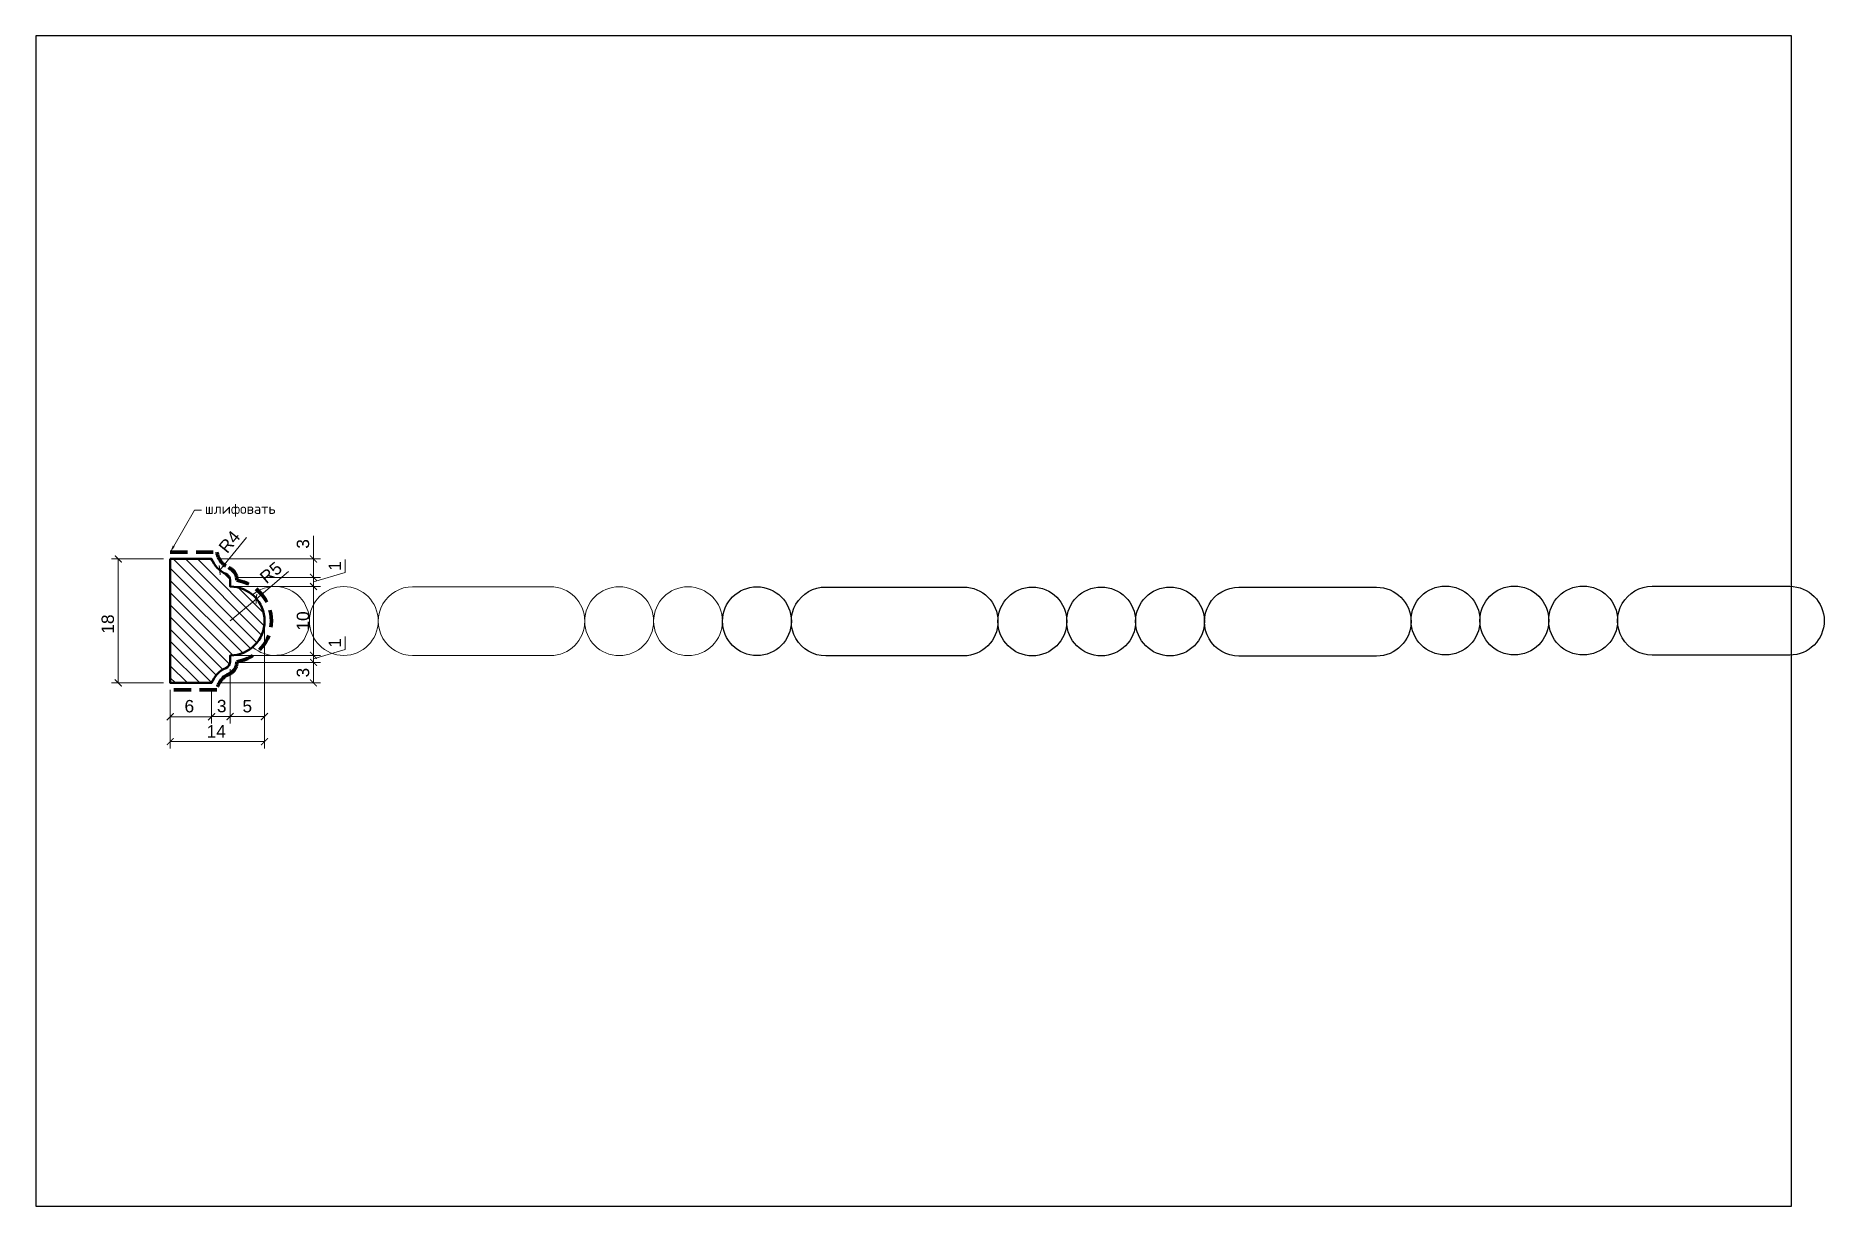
# Model space of a CAD drawing. Header units: millimetres. Extents: x 1288 to 1548, y -4854 to -4684.
import ezdxf
from ezdxf import colors
from ezdxf.entities.mleader import LeaderData, LeaderLine
from ezdxf.math import Vec2, Vec3

# ---------------------------------------------------------------- set-up
doc = ezdxf.new("R2010")
doc.units = ezdxf.units.MM
doc.linetypes.add('HIDDEN', pattern=[0.375, 0.25, -0.125])
doc.layers.add('Outside panel', color=7, linetype='Continuous', lineweight=18, true_color=0x7f5e57)
for name, color, linetype, lineweight in [('линия 15', 7, 'Continuous', 15), ('линия 50', 1, 'Continuous', 140), ('служебный слой РАЗМЕРЫ', 7, 'Continuous', 9)]:
    doc.layers.add(name, color=color, linetype=linetype, lineweight=lineweight)
doc.layers.add('размеры в модели', color=7, linetype='Continuous')
doc.styles.get("Standard").update_dxf_attribs({"font": 'arial.ttf'})
doc.styles.add('ЕСКД профили текст', font='isocpeur.ttf')
doc.dimstyles.new('M_1', dxfattribs={"dimtxt": 1.8, "dimasz": 1, "dimexe": 1, "dimexo": 1, "dimgap": 0.6, "dimtad": 1, "dimdec": 0, "dimdsep": 46, "dimtxsty": 'Standard', "dimblk": 'ARCHTICK', "dimcen": -5, "dimclrd": 7, "dimclre": 7, "dimclrt": 7, "dimadec": 0, "dimazin": 0, "dimtfac": 1, "dimtdec": 0, "dimtmove": 0, "dimatfit": 3, "dimfxl": 1, "dimtolj": 1, "dimtzin": 0, "dimlwd": 5, "dimlwe": 5, "dimarcsym": 0})

# ---------------------------------------------------------------- blocks, each defined once
blk = doc.blocks.new('_ArchTick')
at = {"color": 0, "linetype": 'ByBlock', "const_width": 0.15}
blk.add_lwpolyline([(-0.5, -0.5), (0.5, 0.5)], dxfattribs=at)
blk = doc.blocks.new('*D8')
at = {"layer": 'Defpoints', "color": 0, "ltscale": 1000, "transparency": 16777216}
for p in [(1316.51, -4774.88), (1313.82, -4777.86), (1316.51, -4782.75)]:
    blk.add_point(p, dxfattribs=at)
at = {"layer": 'линия 15', "color": 7, "lineweight": 5, "ltscale": 1000, "transparency": 16777216}
for p, q in [((1316.51, -4775.88), (1316.51, -4783.75)), ((1313.82, -4778.86), (1313.82, -4783.75)), ((1313.82, -4782.75), (1316.51, -4782.75))]:
    blk.add_line(p, q, dxfattribs=at)
at = {"layer": 'линия 15', "color": 7, "lineweight": 5, "ltscale": 1000, "transparency": 16777216, "rotation": 180}
blk.add_blockref('_ArchTick', (1313.82, -4782.75), dxfattribs=at)
at = {"layer": 'линия 15', "color": 7, "lineweight": 5, "ltscale": 1000, "transparency": 16777216}
blk.add_blockref('_ArchTick', (1316.51, -4782.75), dxfattribs=at)
at = {"layer": 'линия 15', "color": 7, "ltscale": 1000, "transparency": 16777216, "insert": (1315.29, -4781.23), "char_height": 1.8, "attachment_point": 5}
blk.add_mtext('\\A1;3', dxfattribs=at)
blk = doc.blocks.new('*D7')
at = {"layer": 'Defpoints', "color": 0, "ltscale": 1000, "transparency": 16777216}
for p in [(1316.51, -4774.88), (1313.82, -4777.86), (1328.62, -4777.86)]:
    blk.add_point(p, dxfattribs=at)
at = {"layer": 'линия 15', "color": 7, "lineweight": 5, "ltscale": 1000, "transparency": 16777216}
for p, q in [((1317.51, -4774.88), (1329.62, -4774.88)), ((1328.62, -4774.88), (1328.62, -4777.86)), ((1314.82, -4777.86), (1329.62, -4777.86))]:
    blk.add_line(p, q, dxfattribs=at)
for p, rotation in [((1328.62, -4774.88), 90), ((1328.62, -4777.86), 270)]:
    blk.add_blockref('_ArchTick', p, dxfattribs=dict(at, rotation=rotation))
at = {"layer": 'линия 15', "color": 7, "ltscale": 1000, "transparency": 16777216, "insert": (1327.1, -4776.37), "char_height": 1.8, "attachment_point": 5, "rotation": 90}
blk.add_mtext('\\A1;3', dxfattribs=at)
blk = doc.blocks.new('*D6')
at = {"layer": 'Defpoints', "color": 0, "ltscale": 1000, "transparency": 16777216}
for p in [(1316.51, -4773.86), (1316.51, -4774.88), (1328.62, -4774.88)]:
    blk.add_point(p, dxfattribs=at)
at = {"layer": 'линия 15', "color": 7, "lineweight": 5, "ltscale": 1000, "transparency": 16777216}
for p, q in [((1333.23, -4772.99), (1333.23, -4771.12)), ((1317.51, -4773.86), (1329.62, -4773.86)), ((1328.62, -4773.86), (1328.62, -4772.86)), ((1328.62, -4774.37), (1333.23, -4772.99)), ((1328.62, -4773.86), (1328.62, -4774.88)), ((1328.62, -4773.86), (1328.62, -4774.88)), ((1317.51, -4774.88), (1329.62, -4774.88)), ((1328.62, -4774.88), (1328.62, -4775.88))]:
    blk.add_line(p, q, dxfattribs=at)
for p, rotation in [((1328.62, -4773.86), 270), ((1328.62, -4774.88), 90)]:
    blk.add_blockref('_ArchTick', p, dxfattribs=dict(at, rotation=rotation))
at = {"layer": 'линия 15', "color": 7, "ltscale": 1000, "transparency": 16777216, "insert": (1331.73, -4772.06), "char_height": 1.8, "attachment_point": 5, "rotation": 90}
blk.add_mtext('\\A1;1', dxfattribs=at)
blk = doc.blocks.new('*D5')
at = {"layer": 'Defpoints', "color": 0, "ltscale": 1000, "transparency": 16777216}
for p in [(1316.51, -4763.86), (1316.51, -4773.86), (1328.62, -4773.86)]:
    blk.add_point(p, dxfattribs=at)
at = {"layer": 'линия 15', "color": 7, "lineweight": 5, "ltscale": 1000, "transparency": 16777216}
for p, q in [((1317.51, -4763.86), (1329.62, -4763.86)), ((1328.62, -4763.86), (1328.62, -4773.86)), ((1317.51, -4773.86), (1329.62, -4773.86))]:
    blk.add_line(p, q, dxfattribs=at)
for p, rotation in [((1328.62, -4763.86), 90), ((1328.62, -4773.86), 270)]:
    blk.add_blockref('_ArchTick', p, dxfattribs=dict(at, rotation=rotation))
at = {"layer": 'линия 15', "color": 7, "ltscale": 1000, "transparency": 16777216, "insert": (1327.1, -4768.86), "char_height": 1.8, "attachment_point": 5, "rotation": 90}
blk.add_mtext('\\A1;10', dxfattribs=at)
blk = doc.blocks.new('*D4')
at = {"layer": 'Defpoints', "color": 0, "ltscale": 1000, "transparency": 16777216}
for p in [(1316.42, -4762.53), (1316.51, -4763.86), (1328.62, -4763.86)]:
    blk.add_point(p, dxfattribs=at)
at = {"layer": 'линия 15', "color": 7, "lineweight": 5, "ltscale": 1000, "transparency": 16777216}
for p, q in [((1333.23, -4761.81), (1333.23, -4759.95)), ((1317.42, -4762.53), (1329.62, -4762.53)), ((1328.62, -4763.19), (1333.23, -4761.81)), ((1328.62, -4762.53), (1328.62, -4763.86)), ((1317.51, -4763.86), (1329.62, -4763.86))]:
    blk.add_line(p, q, dxfattribs=at)
for p, rotation in [((1328.62, -4762.53), 90), ((1328.62, -4763.86), 270)]:
    blk.add_blockref('_ArchTick', p, dxfattribs=dict(at, rotation=rotation))
at = {"layer": 'линия 15', "color": 7, "ltscale": 1000, "transparency": 16777216, "insert": (1331.73, -4760.88), "char_height": 1.8, "attachment_point": 5, "rotation": 90}
blk.add_mtext('\\A1;1', dxfattribs=at)
blk = doc.blocks.new('*D3')
at = {"layer": 'Defpoints', "color": 0, "ltscale": 1000, "transparency": 16777216}
for p in [(1313.82, -4759.86), (1316.42, -4762.53), (1328.62, -4762.53)]:
    blk.add_point(p, dxfattribs=at)
at = {"layer": 'линия 15', "color": 7, "lineweight": 5, "ltscale": 1000, "transparency": 16777216}
for p, q in [((1328.62, -4759.86), (1328.62, -4756.48)), ((1314.82, -4759.86), (1329.62, -4759.86)), ((1328.62, -4762.53), (1328.62, -4759.86)), ((1317.42, -4762.53), (1329.62, -4762.53))]:
    blk.add_line(p, q, dxfattribs=at)
for p, rotation in [((1328.62, -4759.86), 90), ((1328.62, -4762.53), 270)]:
    blk.add_blockref('_ArchTick', p, dxfattribs=dict(at, rotation=rotation))
at = {"layer": 'линия 15', "color": 7, "ltscale": 1000, "transparency": 16777216, "insert": (1327.1, -4757.67), "char_height": 1.8, "attachment_point": 5, "rotation": 90}
blk.add_mtext('\\A1;3', dxfattribs=at)
blk = doc.blocks.new('*D13')
at = {"layer": 'Defpoints', "color": 0, "ltscale": 1000, "transparency": 16777216}
for p in [(1317.46, -4758.44), (1315, -4761.47)]:
    blk.add_point(p, dxfattribs=at)
at = {"layer": 'линия 15', "color": 7, "lineweight": 5, "ltscale": 1000, "transparency": 16777216}
blk.add_line((1318.87, -4756.72), (1315, -4761.47), dxfattribs=at)
at = {"layer": 'линия 15', "color": 7, "lineweight": 5, "ltscale": 1000, "transparency": 16777216, "rotation": 230.8608114705314}
blk.add_blockref('_ArchTick', (1315, -4761.47), dxfattribs=at)
at = {"layer": 'линия 15', "color": 7, "ltscale": 1000, "transparency": 16777216, "insert": (1316.41, -4757.36), "char_height": 1.8, "attachment_point": 5, "rotation": 50.8608}
blk.add_mtext('\\A1;R4', dxfattribs=at)
blk = doc.blocks.new('*D12')
at = {"layer": 'Defpoints', "color": 0, "ltscale": 1000, "transparency": 16777216}
for p in [(1320.33, -4765.63), (1316.51, -4768.86)]:
    blk.add_point(p, dxfattribs=at)
at = {"layer": 'размеры в модели', "color": 7, "lineweight": 5, "ltscale": 1000, "transparency": 16777216}
for p in [(1324.99, -4761.67), (1316.51, -4768.86)]:
    blk.add_line(p, (1320.33, -4765.63), dxfattribs=at)
at = {"layer": 'размеры в модели', "color": 7, "lineweight": 5, "ltscale": 1000, "transparency": 16777216, "rotation": 220.3136193349443}
blk.add_blockref('_ArchTick', (1320.33, -4765.63), dxfattribs=at)
at = {"layer": 'размеры в модели', "color": 7, "ltscale": 1000, "transparency": 16777216, "insert": (1322.44, -4761.85), "char_height": 1.8, "attachment_point": 5, "rotation": 40.3136}
blk.add_mtext('\\A1;R5', dxfattribs=at)
blk = doc.blocks.new('*D11')
at = {"layer": 'Defpoints', "color": 0, "ltscale": 1000, "transparency": 16777216}
for p in [(1307.82, -4777.86), (1313.82, -4777.86), (1313.82, -4782.77)]:
    blk.add_point(p, dxfattribs=at)
at = {"layer": 'размеры в модели', "color": 7, "lineweight": 5, "ltscale": 1000, "transparency": 16777216}
for p, q in [((1307.82, -4778.86), (1307.82, -4783.77)), ((1313.82, -4778.86), (1313.82, -4783.77)), ((1307.82, -4782.77), (1313.82, -4782.77))]:
    blk.add_line(p, q, dxfattribs=at)
at = {"layer": 'размеры в модели', "color": 7, "lineweight": 5, "ltscale": 1000, "transparency": 16777216, "rotation": 180}
blk.add_blockref('_ArchTick', (1307.82, -4782.77), dxfattribs=at)
at = {"layer": 'размеры в модели', "color": 7, "lineweight": 5, "ltscale": 1000, "transparency": 16777216}
blk.add_blockref('_ArchTick', (1313.82, -4782.77), dxfattribs=at)
at = {"layer": 'размеры в модели', "color": 7, "ltscale": 1000, "transparency": 16777216, "insert": (1310.59, -4781.25), "char_height": 1.8, "attachment_point": 5}
blk.add_mtext('\\A1;6', dxfattribs=at)
blk = doc.blocks.new('*D10')
at = {"layer": 'Defpoints', "color": 0, "ltscale": 1000, "transparency": 16777216}
for p in [(1321.5, -4768.55), (1307.82, -4777.86), (1321.5, -4786.39)]:
    blk.add_point(p, dxfattribs=at)
at = {"layer": 'размеры в модели', "color": 7, "lineweight": 5, "ltscale": 1000, "transparency": 16777216}
for p, q in [((1321.5, -4769.55), (1321.5, -4787.39)), ((1307.82, -4778.86), (1307.82, -4787.39)), ((1307.82, -4786.39), (1321.5, -4786.39))]:
    blk.add_line(p, q, dxfattribs=at)
at = {"layer": 'размеры в модели', "color": 7, "lineweight": 5, "ltscale": 1000, "transparency": 16777216, "rotation": 180}
blk.add_blockref('_ArchTick', (1307.82, -4786.39), dxfattribs=at)
at = {"layer": 'размеры в модели', "color": 7, "lineweight": 5, "ltscale": 1000, "transparency": 16777216}
blk.add_blockref('_ArchTick', (1321.5, -4786.39), dxfattribs=at)
at = {"layer": 'размеры в модели', "color": 7, "ltscale": 1000, "transparency": 16777216, "insert": (1314.49, -4784.89), "char_height": 1.8, "attachment_point": 5}
blk.add_mtext('\\A1;14', dxfattribs=at)
blk = doc.blocks.new('*D2')
at = {"layer": 'Defpoints', "color": 0, "ltscale": 1000, "transparency": 16777216}
for p in [(1307.83, -4759.86), (1300.27, -4777.86), (1307.83, -4777.86)]:
    blk.add_point(p, dxfattribs=at)
at = {"layer": 'размеры в модели', "color": 7, "lineweight": 5, "ltscale": 1000, "transparency": 16777216}
for p, q in [((1306.83, -4759.86), (1299.27, -4759.86)), ((1300.27, -4759.86), (1300.27, -4777.86)), ((1306.83, -4777.86), (1299.27, -4777.86))]:
    blk.add_line(p, q, dxfattribs=at)
for p, rotation in [((1300.27, -4759.86), 90), ((1300.27, -4777.86), 270)]:
    blk.add_blockref('_ArchTick', p, dxfattribs=dict(at, rotation=rotation))
at = {"layer": 'размеры в модели', "color": 7, "ltscale": 1000, "transparency": 16777216, "insert": (1298.75, -4769.31), "char_height": 1.8, "attachment_point": 5, "rotation": 90}
blk.add_mtext('\\A1;18', dxfattribs=at)

msp = doc.modelspace()

# ---------------------------------------------------------------- hatches: boundary and pattern name
at = {"layer": 'Outside panel', "ltscale": 1000}
h = msp.add_hatch(dxfattribs=at)
h.set_pattern_fill('ANSI31', color=256, scale=10, angle=90)
h.set_pattern_definition([(135, (-308900.0735, 87710.8337), (-0.8838834765, -0.8838834765), [])])
edge = h.paths.add_edge_path()
edge.add_line((1307.83, -4759.86), (1313.83, -4759.86))
edge.add_arc((1317.47, -4758.44), 3.91, 201.299, 246.4379)
edge.add_arc((1315.52, -4762.94), 0.998, -0.0828, 67.2685, ccw=False)
edge.add_line((1316.52, -4762.95), (1316.52, -4763.86))
edge.add_arc((1316.52, -4768.86), 5, -90, 90, ccw=False)
edge.add_line((1316.52, -4773.86), (1316.52, -4774.78))
edge.add_arc((1315.52, -4774.78), 0.998, -67.2685, 0.0828, ccw=False)
edge.add_arc((1317.47, -4779.28), 3.91, 113.5621, 158.701)
edge.add_line((1313.83, -4777.86), (1307.83, -4777.86))
edge.add_line((1307.83, -4777.86), (1307.83, -4759.86))

# ---------------------------------------------------------------- linework, layer by layer
at = {"color": 6, "ltscale": 1000}
msp.add_lwpolyline([(1288.29, -4853.87), (1543.29, -4853.87), (1543.29, -4683.87), (1288.29, -4683.87)], close=True, dxfattribs=at)
at = {"lineweight": 50}
msp.add_lwpolyline([(1307.83, -4759.86), (1313.83, -4759.86, 0.199543), (1315.9, -4762.02, -0.302639), (1316.52, -4762.95), (1316.52, -4763.86, -1), (1316.52, -4773.86), (1316.52, -4774.78, -0.302639), (1315.9, -4775.7, 0.199543), (1313.83, -4777.86), (1307.83, -4777.86)], format="xyb", close=True, dxfattribs=at)
at = {"linetype": 'Continuous', "lineweight": 15}
msp.add_lwpolyline([(1343.02, -4763.89), (1363.02, -4763.89, -1), (1363.02, -4773.89), (1343.02, -4773.89, -1.000007), (1343.02, -4763.89)], format="xyb", close=True, dxfattribs=at)
at = {"linetype": 'Continuous'}
for points in [[(1403.02, -4763.93), (1423.02, -4763.93, -1), (1423.02, -4773.93), (1403.02, -4773.93, -1.000007), (1403.02, -4763.93)], [(1463.02, -4763.96), (1483.02, -4763.96, -1), (1483.02, -4773.96), (1463.02, -4773.96, -1.000007), (1463.02, -4763.96)], [(1523.02, -4763.83), (1543.02, -4763.83, -1), (1543.02, -4773.83), (1523.02, -4773.83, -1.000007), (1523.02, -4763.83)]]:
    msp.add_lwpolyline(points, format="xyb", close=True, dxfattribs=at)
at = {"linetype": 'Continuous', "lineweight": 15}
for centre in [(1333.02, -4768.86), (1373.02, -4768.9), (1383.02, -4768.9)]:
    msp.add_circle(centre, 5, dxfattribs=at)
at = {"linetype": 'Continuous'}
for centre in [(1393.02, -4768.9), (1433.02, -4768.93), (1443.02, -4768.93), (1453.02, -4768.93), (1493.02, -4768.8), (1503.02, -4768.8), (1513.02, -4768.8)]:
    msp.add_circle(centre, 5, dxfattribs=at)
at = {"linetype": 'Continuous', "lineweight": 15}
msp.add_arc((1323.02, -4768.86), 5, 229.4389, 130.5611, dxfattribs=at)
at = {"layer": 'линия 50', "color": 1, "linetype": 'HIDDEN', "ltscale": 10, "true_color": 0xff0909}
msp.add_lwpolyline([(1307.82, -4758.86), (1314.59, -4758.86, 0.258772), (1316.3, -4761.11, -0.301109), (1317.51, -4762.95, -0.845154), (1317.51, -4774.78, -0.301109), (1316.3, -4776.62, 0.25877), (1314.59, -4778.86), (1307.82, -4778.86)], format="xyb", dxfattribs=at)

# ---------------------------------------------------------------- dimensions: what is measured, and where the dimension line sits
at = {"layer": 'линия 15', "color": 7, "ltscale": 1000}
dim = msp.add_radius_dim(center=(1317.46, -4758.44), mpoint=(1315, -4761.47), dimstyle='M_1', dxfattribs=at)
dim.commit()
dim.dimension.update_dxf_attribs({"geometry": '*D13', "text_midpoint": (1317.57, -4758.31), "dimtype": 132})
dim = msp.add_linear_dim(base=(1328.62, -4762.53), p1=(1313.82, -4759.86), p2=(1316.42, -4762.53), angle=90, dimstyle='M_1', dxfattribs=at)
dim.commit()
dim.dimension.update_dxf_attribs({"geometry": '*D3', "text_midpoint": (1328.62, -4757.67), "dimtype": 128})
for base, p1, p2, picture, middle in [((1328.62, -4763.86), (1316.42, -4762.53), (1316.51, -4763.86), '*D4', (1331.73, -4761.21)), ((1328.62, -4773.86), (1316.51, -4763.86), (1316.51, -4773.86), '*D5', (1327.1, -4768.86)), ((1328.62, -4774.88), (1316.51, -4773.86), (1316.51, -4774.88), '*D6', (1331.73, -4772.39)), ((1328.62, -4777.86), (1316.51, -4774.88), (1313.82, -4777.86), '*D7', (1327.1, -4776.37))]:
    dim = msp.add_linear_dim(base=base, p1=p1, p2=p2, angle=90, dimstyle='M_1', dxfattribs=at)
    dim.commit()
    dim.dimension.update_dxf_attribs({"geometry": picture, "text_midpoint": middle})
msp.add_linear_dim(base=(1321.5, -4782.75), p1=(1316.51, -4774.88), p2=(1321.5, -4768.55), dimstyle='M_1', dxfattribs=at).render()
dim = msp.add_linear_dim(base=(1316.51, -4782.75), p1=(1313.82, -4777.86), p2=(1316.51, -4774.88), dimstyle='M_1', dxfattribs=at)
dim.commit()
dim.dimension.update_dxf_attribs({"geometry": '*D8', "text_midpoint": (1315.29, -4782.75), "dimtype": 128})
at = {"layer": 'размеры в модели', "color": 5, "ltscale": 1000}
dim = msp.add_linear_dim(base=(1300.27, -4777.86), p1=(1307.83, -4759.86), p2=(1307.83, -4777.86), angle=90, dimstyle='M_1', dxfattribs=at)
dim.commit()
dim.dimension.update_dxf_attribs({"geometry": '*D2', "text_midpoint": (1300.27, -4769.31), "dimtype": 128})
dim = msp.add_radius_dim(center=(1316.51, -4768.86), mpoint=(1320.33, -4765.63), dimstyle='M_1', dxfattribs=at)
dim.commit()
dim.dimension.update_dxf_attribs({"geometry": '*D12', "text_midpoint": (1322.44, -4761.85)})
for base, p2, picture, middle in [((1321.5, -4786.39), (1321.5, -4768.55), '*D10', (1314.49, -4786.39)), ((1313.82, -4782.77), (1313.82, -4777.86), '*D11', (1310.59, -4782.77))]:
    dim = msp.add_linear_dim(base=base, p1=(1307.82, -4777.86), p2=p2, dimstyle='M_1', dxfattribs=at)
    dim.commit()
    dim.dimension.update_dxf_attribs({"geometry": picture, "text_midpoint": middle, "dimtype": 128})

# ---------------------------------------------------------------- leaders
at = {"layer": 'служебный слой РАЗМЕРЫ'}
ml = msp.add_multileader_mtext('Standard', dxfattribs=at)
ml.set_content('\\A1;шлифовать', color=256, style='ЕСКД профили текст')
ml.set_leader_properties(color=256, linetype='ByLayer', lineweight=-1)
ml.build(insert=Vec2(0, 0))
ml.multileader.update_dxf_attribs({"dogleg_length": 1, "arrow_head_size": 1})
ctx = ml.context
ctx.base_point, ctx.char_height, ctx.arrow_head_size, ctx.landing_gap_size, ctx.plane_origin = Vec3(1312.34, -4752.78), 1.5, 1, 0.5, Vec3(1325.82, -4726.62)
notes = []
notes.append((ctx, [(1, (1, 1, 0), (1311.34, -4752.78), (1, 0), 1, [(0, [(1307.83, -4758.86)], 0, [])])]))
ctx.mtext.insert, ctx.mtext.flow_direction = Vec3(1312.84, -4751.81), 5
for ctx, leaders in notes:
    for number, flags, end, landing, length, lines in leaders:
        leader = LeaderData()
        leader.index, (leader.has_last_leader_line, leader.has_dogleg_vector, leader.attachment_direction) = number, flags
        leader.last_leader_point, leader.dogleg_vector, leader.dogleg_length = Vec3(end), Vec3(landing), length
        for number, points, colour, breaks in lines:
            line = LeaderLine()
            line.index, line.vertices, line.color, line.breaks = number, Vec3.list(points), colors.encode_raw_color(colour), breaks
            leader.lines.append(line)
        ctx.leaders.append(leader)

doc.saveas('drawing.dxf')
